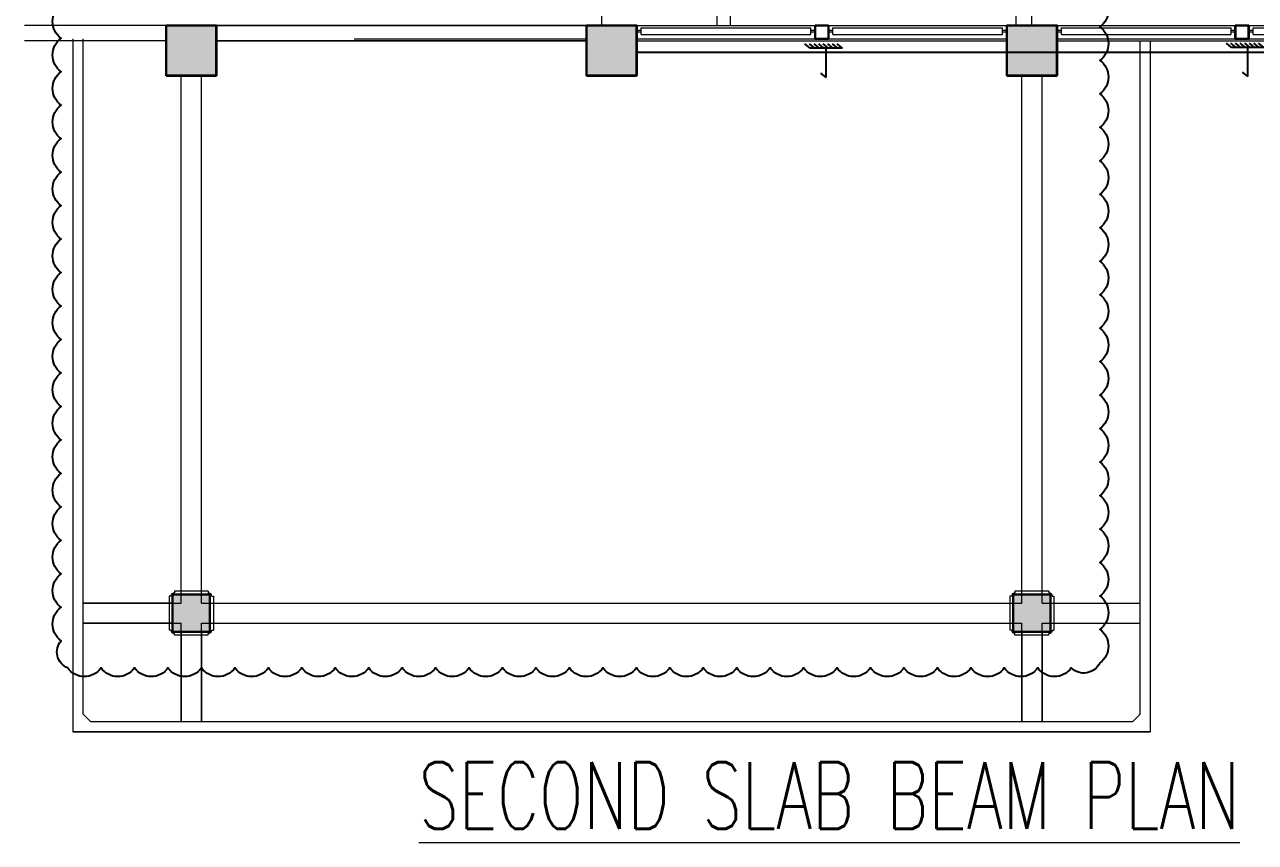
# Model space of a CAD drawing. Header units: inches. Extents: x 5899882 to 5988838, y -468923 to -96891.
# Drawn here: x 5928339 to 5946734, y -295997 to -283783 of the extents above; entities that cross this region are included whole.
import ezdxf

# ---------------------------------------------------------------- set-up
doc = ezdxf.new("R2010")
doc.units = ezdxf.units.IN
doc.header["$MEASUREMENT"] = 0
for name, color, linetype in [('0- SLC ARCH LAYOUT', 7, 'Continuous'), ('0-SLC RCC 2ND. FLOOR', 7, 'Continuous'), ('CL', 7, 'Continuous')]:
    doc.layers.add(name, color=color, linetype=linetype)
for name, color, linetype, lineweight in [('ARLC-COL', 8, 'Continuous', 30), ('ARLC-ELE0', 8, 'Continuous', 9), ('ARLC-HATCH-C', 8, 'Continuous', 5), ('ARLC-TEXT0', 8, 'Continuous', 20), ('ARLC-WALL', 8, 'Continuous', 15)]:
    doc.layers.add(name, color=color, linetype=linetype, lineweight=lineweight)
doc.styles.add('SIMPLEX', font='simplex.shx', dxfattribs={"width": 0.7})

# ---------------------------------------------------------------- blocks, each defined once
blk = doc.blocks.new('A$C3DAD2E9A')
at = {"layer": 'ARLC-HATCH-C', "ltscale": 0.1}
for points in [[(-14730, -10323), (-14730, -10499), (-14630, -10499), (-14355, -10499), (-14355, -9749), (-14730, -9749), (-14730, -9949)], [(-14355, -10499), (-14080, -10499), (-13980, -10499), (-13980, -10323), (-13980, -9949), (-13980, -9749), (-14355, -9749)], [(-8448, -10323), (-8448, -10499), (-8348, -10499), (-8073, -10499), (-8073, -9749), (-8448, -9749), (-8448, -9949)], [(-8073, -10499), (-7798, -10499), (-7698, -10499), (-7698, -10323), (-7698, -9949), (-7698, -9749), (-8073, -9749)], [(-2166, -9749), (-2166, -10499), (-1416, -10499), (-1416, -9749)]]:
    blk.add_hatch(color=256, dxfattribs=at).paths.add_polyline_path(points)
at = {"layer": 'ARLC-COL'}
for p, q in [((-5033, -9749), (-4833, -9749)), ((-5033, -9949), (-5033, -9749)), ((-4833, -9949), (-4833, -9749)), ((1249, -9749), (1449, -9749)), ((1249, -9949), (1249, -9749)), ((1449, -9949), (1449, -9749)), ((-5033, -9949), (-4833, -9949)), ((1249, -9949), (1449, -9949))]:
    blk.add_line(p, q, dxfattribs=at)
for points in [[(-14730, -10499), (-13980, -10499), (-13980, -9749), (-14730, -9749)], [(-8448, -10499), (-7698, -10499), (-7698, -9749), (-8448, -9749)], [(-2166, -10499), (-1416, -10499), (-1416, -9749), (-2166, -9749)]]:
    blk.add_lwpolyline(points, close=True, dxfattribs=at)
at = {"layer": 'ARLC-ELE0', "ltscale": 0.002}
blk.add_line((-8223, -7099), (-8223, -9749), dxfattribs=at)
at = {"layer": 'ARLC-ELE0'}
for p, q in [((-14730, -9749), (-16847, -9749)), ((-13980, -9749), (-8448, -9749)), ((-14730, -9979), (-16847, -9979)), ((-16124, -9950), (-16124, -20298)), ((-16124, -9979), (-16124, -20296)), ((-15974, -20038), (-15974, -9950)), ((-15974, -20036), (-15974, -9979)), ((-13980, -9979), (-8448, -9979)), ((-11920, -9950), (-8448, -9950)), ((-172, -20036), (-172, -9979)), ((-172, -20038), (-172, -9980)), ((-22, -9979), (-22, -20296)), ((-22, -9980), (-22, -20298)), ((-14505, -18377), (-14505, -10499)), ((-14505, -10499), (-14205, -10499)), ((-14505, -18250), (-14505, -10500)), ((-14505, -10500), (-14205, -10500)), ((-14205, -18377), (-14205, -10499)), ((-14205, -18250), (-14205, -10500)), ((-1941, -18377), (-1941, -10499)), ((-1941, -18250), (-1941, -10500)), ((-1641, -18377), (-1641, -10499)), ((-1641, -18250), (-1641, -10500)), ((-15974, -18377), (-14505, -18377)), ((-14634, -18379), (-15974, -18379)), ((-14076, -18250), (-14634, -18250)), ((-14634, -18250), (-14634, -18808)), ((-14205, -18377), (-1941, -18377)), ((-14076, -18808), (-14076, -18250)), ((-14076, -18379), (-2070, -18379)), ((-1512, -18250), (-2070, -18250)), ((-2070, -18250), (-2070, -18808)), ((-1641, -18377), (-172, -18377)), ((-1512, -18808), (-1512, -18250)), ((-1512, -18379), (-172, -18379)), ((-15974, -18677), (-14505, -18677)), ((-14634, -18679), (-15974, -18679)), ((-14505, -20146), (-14505, -18677)), ((-14205, -20146), (-14205, -18677)), ((-14205, -18677), (-1941, -18677)), ((-14076, -18679), (-2070, -18679)), ((-1941, -20146), (-1941, -18677)), ((-1641, -18677), (-172, -18677)), ((-1641, -20146), (-1641, -18677)), ((-1512, -18679), (-172, -18679)), ((-14634, -18808), (-14076, -18808)), ((-14505, -18808), (-14505, -20148)), ((-14205, -18808), (-14205, -20148)), ((-2070, -18808), (-1512, -18808)), ((-1941, -18808), (-1941, -20148)), ((-1641, -18808), (-1641, -20148)), ((-15974, -20036), (-15864, -20146)), ((-15974, -20038), (-15864, -20148)), ((-172, -20036), (-282, -20146)), ((-172, -20038), (-282, -20148)), ((-15864, -20146), (-282, -20146)), ((-15864, -20148), (-282, -20148)), ((-16124, -20296), (-22, -20296)), ((-16124, -20298), (-22, -20298))]:
    blk.add_line(p, q, dxfattribs=at)
at = {"layer": 'ARLC-ELE0', "ltscale": 0.1}
for p, q in [((-7698, -9749), (-5033, -9749)), ((-4833, -9749), (-2166, -9749)), ((-1416, -9749), (1249, -9749)), ((1449, -9749), (4116, -9749)), ((-7699, -9821), (-7634, -9821)), ((-7699, -9846), (-7634, -9846)), ((-7634, -9884), (-7634, -9784)), ((-7634, -9784), (-5098, -9784)), ((-7634, -9884), (-5098, -9884)), ((-5098, -9884), (-5098, -9784)), ((-5098, -9821), (-5033, -9821)), ((-5098, -9846), (-5033, -9846)), ((-4833, -9821), (-4768, -9821)), ((-4833, -9846), (-4768, -9846)), ((-4768, -9884), (-4768, -9784)), ((-4768, -9784), (-2231, -9784)), ((-4768, -9884), (-2231, -9884)), ((-2231, -9884), (-2231, -9784)), ((-2231, -9821), (-2166, -9821)), ((-2231, -9846), (-2166, -9846)), ((-1417, -9821), (-1352, -9821)), ((-1417, -9846), (-1352, -9846)), ((-1352, -9884), (-1352, -9784)), ((-1352, -9784), (1184, -9784)), ((-1352, -9884), (1184, -9884)), ((1184, -9884), (1184, -9784)), ((1184, -9821), (1249, -9821)), ((1184, -9846), (1249, -9846)), ((1449, -9821), (1514, -9821)), ((1449, -9846), (1514, -9846)), ((1514, -9884), (1514, -9784)), ((1514, -9784), (4051, -9784)), ((1514, -9884), (4051, -9884)), ((-7699, -9949), (-2167, -9949)), ((-1417, -9949), (4115, -9949)), ((-7698, -10144), (-2166, -10144)), ((-1416, -10144), (4116, -10144))]:
    blk.add_line(p, q, dxfattribs=at)
at = {"layer": 'ARLC-ELE0', "ltscale": 0.001}
for p, q in [((-14101, -18198), (-14609, -18198)), ((-14609, -18198), (-14609, -18223)), ((-14101, -18198), (-14101, -18223)), ((-1537, -18198), (-2045, -18198)), ((-2045, -18198), (-2045, -18223)), ((-1537, -18198), (-1537, -18223)), ((-14684, -18273), (-14684, -18781)), ((-14659, -18273), (-14684, -18273)), ((-14076, -18249), (-14634, -18249)), ((-14634, -18249), (-14634, -18806)), ((-14076, -18806), (-14076, -18249)), ((-14051, -18273), (-14026, -18273)), ((-14026, -18273), (-14026, -18781)), ((-2120, -18273), (-2120, -18781)), ((-2095, -18273), (-2120, -18273)), ((-1512, -18249), (-2070, -18249)), ((-2070, -18249), (-2070, -18806)), ((-1512, -18806), (-1512, -18249)), ((-1487, -18273), (-1462, -18273)), ((-1462, -18273), (-1462, -18781)), ((-14659, -18781), (-14684, -18781)), ((-14634, -18806), (-14076, -18806)), ((-14609, -18856), (-14609, -18831)), ((-14101, -18856), (-14609, -18856)), ((-14101, -18856), (-14101, -18831)), ((-14051, -18781), (-14026, -18781)), ((-2095, -18781), (-2120, -18781)), ((-2070, -18806), (-1512, -18806)), ((-2045, -18856), (-2045, -18831)), ((-1537, -18856), (-2045, -18856)), ((-1537, -18856), (-1537, -18831)), ((-1487, -18781), (-1462, -18781))]:
    blk.add_line(p, q, dxfattribs=at)
for centre, start, end in [((-14609, -18273), 90, 180), ((-14101, -18273), 0, 90), ((-2045, -18273), 90, 180), ((-1537, -18273), 0, 90), ((-14609, -18781), 180, 270), ((-14101, -18781), 270, 0), ((-2045, -18781), 180, 270), ((-1537, -18781), 270, 0)]:
    blk.add_arc(centre, 50, start, end, dxfattribs=at)
blk = doc.blocks.new('A$C67844AE1')
at = {"color": 7}
for p, q in [((-218, 241), (-283, 162)), ((-218, 172), (-283, 93)), ((-218, 103), (-283, 24)), ((-218, 34), (-283, -45)), ((218, 0), (-218, 0)), ((218, 0), (153, -79)), ((-218, -34), (-283, -113)), ((-218, -103), (-283, -182)), ((-218, -172), (-283, -251)), ((-218, -241), (-283, -320))]:
    blk.add_line(p, q, dxfattribs=at)
at = {"layer": 'CL', "color": 7}
blk.add_line((-218, 241), (-218, -241), dxfattribs=at)
blk = doc.blocks.new('A$C4AE13D6C')
at = {"layer": 'ARLC-COL', "color": 7}
for p, q in [((-29459, -1812), (-29259, -1812)), ((-29459, -2012), (-29459, -1812)), ((-29259, -2012), (-29259, -1812)), ((-29459, -2012), (-29259, -2012))]:
    blk.add_line(p, q, dxfattribs=at)
blk = doc.blocks.new('A$C77C3199A')
h = blk.add_hatch(color=256)
h.dxf.hatch_style = 1
h.paths.add_polyline_path([(-14635.8, -18250.3), (-14635.8, -18807.7), (-14078.3, -18807.7), (-14078.3, -18250.3)])
h.paths.add_polyline_path([(-2071.7, -18807.7), (-1514.3, -18807.7), (-1514.3, -18250.3), (-2071.7, -18250.3)])
at = {"layer": 'ARLC-HATCH-C', "ltscale": 0.1}
for points in [[(-14732, -10325), (-14732, -10500), (-14632, -10500), (-14357, -10500), (-14357, -9750), (-14732, -9750), (-14732, -9950)], [(-14357, -10500), (-14082, -10500), (-13982, -10500), (-13982, -10325), (-13982, -9950), (-13982, -9750), (-14357, -9750)], [(-8450, -10325), (-8450, -10500), (-8350, -10500), (-8075, -10500), (-8075, -9750), (-8450, -9750), (-8450, -9950)], [(-8075, -10500), (-7800, -10500), (-7700, -10500), (-7700, -10325), (-7700, -9950), (-7700, -9750), (-8075, -9750)], [(-2168, -9750), (-2168, -10500), (-1418, -10500), (-1418, -9750)]]:
    blk.add_hatch(color=0, dxfattribs=at).paths.add_polyline_path(points)
blk.add_lwpolyline([(-778.1, -9270.6, -0.5205671), (-778.1, -9770.6, -0.5205671), (-778.1, -10270.6, -0.5205671), (-778.1, -10770.6, -0.5205671), (-778.1, -11270.6, -0.5205671), (-778.1, -11770.6, -0.5205671), (-778.1, -12270.6, -0.5205671), (-778.1, -12770.6, -0.5205671), (-778.1, -13270.6, -0.5205671), (-778.1, -13770.6, -0.5205671), (-778.1, -14270.6, -0.5205671), (-778.1, -14770.6, -0.5205671), (-778.1, -15270.6, -0.5205671), (-778.1, -15770.6, -0.5205671), (-778.1, -16270.6, -0.5205671), (-778.1, -16770.6, -0.5205671), (-778.1, -17270.6, -0.5205671), (-778.1, -17770.6, -0.5205671), (-778.1, -18270.6, -0.5205671), (-778.1, -18770.6, -0.5205671), (-778.1, -19270.6, -0.5205671), (-1204, -19344.7, -0.5205671), (-1704, -19344.7, -0.5205671), (-2204, -19344.7, -0.5205671), (-2704, -19344.7, -0.5205671), (-3204, -19344.7, -0.5205671), (-3704, -19344.7, -0.5205671), (-4204, -19344.7, -0.5205671), (-4704, -19344.7, -0.5205671), (-5204, -19344.7, -0.5205671), (-5704, -19344.7, -0.5205671), (-6204, -19344.7, -0.5205671), (-6704, -19344.7, -0.5205671), (-7204, -19344.7, -0.5205671), (-7704, -19344.7, -0.5205671), (-8204, -19344.7, -0.5205671), (-8704, -19344.7, -0.5205671), (-9204, -19344.7, -0.5205671), (-9704, -19344.7, -0.5205671), (-10204, -19344.7, -0.5205671), (-10704, -19344.7, -0.5205671), (-11204, -19344.7, -0.5205671), (-11704, -19344.7, -0.5205671), (-12204, -19344.7, -0.5205671), (-12704, -19344.7, -0.5205671), (-13204, -19344.7, -0.5205671), (-13704, -19344.7, -0.5205671), (-14204, -19344.7, -0.5205671), (-14704, -19344.7, -0.5205671), (-15204, -19344.7, -0.5205671), (-15704, -19344.7, -0.5205671), (-16204, -19344.7, -0.5205671), (-16299.3, -18940, -0.5205671), (-16299.3, -18440, -0.5205671), (-16299.3, -17940, -0.5205671), (-16299.3, -17440, -0.5205671), (-16299.3, -16940, -0.5205671), (-16299.3, -16440, -0.5205671), (-16299.3, -15940, -0.5205671), (-16299.3, -15440, -0.5205671), (-16299.3, -14940, -0.5205671), (-16299.3, -14440, -0.5205671), (-16299.3, -13940, -0.5205671), (-16299.3, -13440, -0.5205671), (-16299.3, -12940, -0.5205671), (-16299.3, -12440, -0.5205671), (-16299.3, -11940, -0.5205671), (-16299.3, -11440, -0.5205671), (-16299.3, -10940, -0.5205671), (-16299.3, -10440, -0.5205671), (-16299.3, -9940, -0.5205671), (-16299.3, -9440, -0.5205671)], format="xyb")
at = {"layer": 'ARLC-COL', "color": 0}
for p, q in [((-14078.3, -18250.3), (-14635.8, -18250.3)), ((-14635.8, -18250.3), (-14635.8, -18807.7)), ((-14078.3, -18807.7), (-14078.3, -18250.3)), ((-1514.3, -18250.3), (-2071.7, -18250.3)), ((-2071.7, -18250.3), (-2071.7, -18807.7)), ((-1514.3, -18807.7), (-1514.3, -18250.3)), ((-14635.8, -18807.7), (-14078.3, -18807.7)), ((-2071.7, -18807.7), (-1514.3, -18807.7))]:
    blk.add_line(p, q, dxfattribs=at)
for points in [[(-14732, -10500), (-13982, -10500), (-13982, -9750), (-14732, -9750)], [(-14732, -10500), (-13982, -10500), (-13982, -9750), (-14732, -9750)], [(-8450, -10500), (-7700, -10500), (-7700, -9750), (-8450, -9750)], [(-2168, -10500), (-1418, -10500), (-1418, -9750), (-2168, -9750)]]:
    blk.add_lwpolyline(points, close=True, dxfattribs=at)
at = {"layer": 'ARLC-WALL', "color": 30}
for p, q in [((-6499.9, -7250.1), (-6499.9, -9750.1)), ((-6299.9, -7250.1), (-6299.9, -9750.1)), ((-2030, -7250), (-2030, -9750)), ((-1800, -7250), (-1800, -9750)), ((-8450, -9750), (-13982, -9750)), ((-7700, -9750), (-2168, -9750)), ((-1418, -9750), (4114, -9750)), ((-8450, -9980), (-13982, -9980)), ((-7700, -9980), (-2168, -9980)), ((-1418, -9980), (4114, -9980))]:
    blk.add_line(p, q, dxfattribs=at)
at = {"layer": 'CL', "color": 0}
for p, q in [((-7700, -10150), (-2168, -10150)), ((-2168, -10150), (10395, -10150))]:
    blk.add_line(p, q, dxfattribs=at)
at = {"color": 8, "lineweight": 18}
blk.add_blockref('A$C4AE13D6C', (30706.3, -7938), dxfattribs=at)
at = {"layer": 'CL', "color": 0, "rotation": 270}
for p in [(-4865.4, -10307.1), (1434.2, -10295.1)]:
    blk.add_blockref('A$C67844AE1', p, dxfattribs=at)
at = {"layer": 'ARLC-TEXT0', "color": 0, "style": 'SIMPLEX', "width": 0.7}
blk.add_text('%%USECOND SLAB BEAM PLAN', height=1000, dxfattribs=at).set_placement((-10956.1, -21750.9))

msp = doc.modelspace()

# ---------------------------------------------------------------- block references
at = {"layer": '0- SLC ARCH LAYOUT'}
msp.add_blockref('A$C3DAD2E9A', (5945186.1, -274046.5), dxfattribs=at)

# ---------------------------------------------------------------- next in the draw order: block references
at = {"layer": '0-SLC RCC 2ND. FLOOR'}
msp.add_blockref('A$C77C3199A', (5945186.1, -274046.5), dxfattribs=at)

doc.saveas('drawing.dxf')
